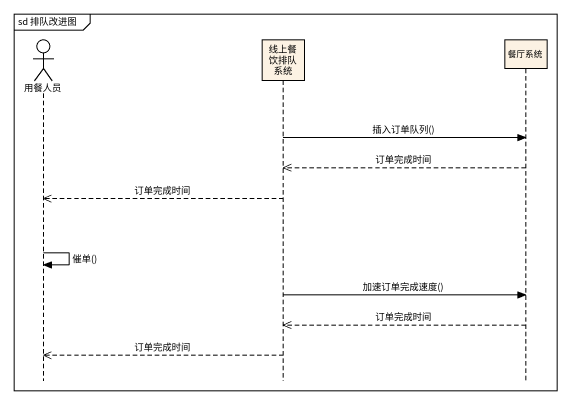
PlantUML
@startuml
mainframe sd 排队改进图
hide footbox
actor 用餐人员
participant 线上餐饮排队系统
participant 餐厅系统

线上餐饮排队系统 -> 餐厅系统 : 插入订单队列()
餐厅系统 -->> 线上餐饮排队系统 : 订单完成时间
线上餐饮排队系统 -->> 用餐人员 : 订单完成时间
用餐人员 -> 用餐人员 : 催单()
线上餐饮排队系统 -> 餐厅系统 : 加速订单完成速度()
餐厅系统 -->> 线上餐饮排队系统 : 订单完成时间
线上餐饮排队系统 -->> 用餐人员 : 订单完成时间
@enduml
